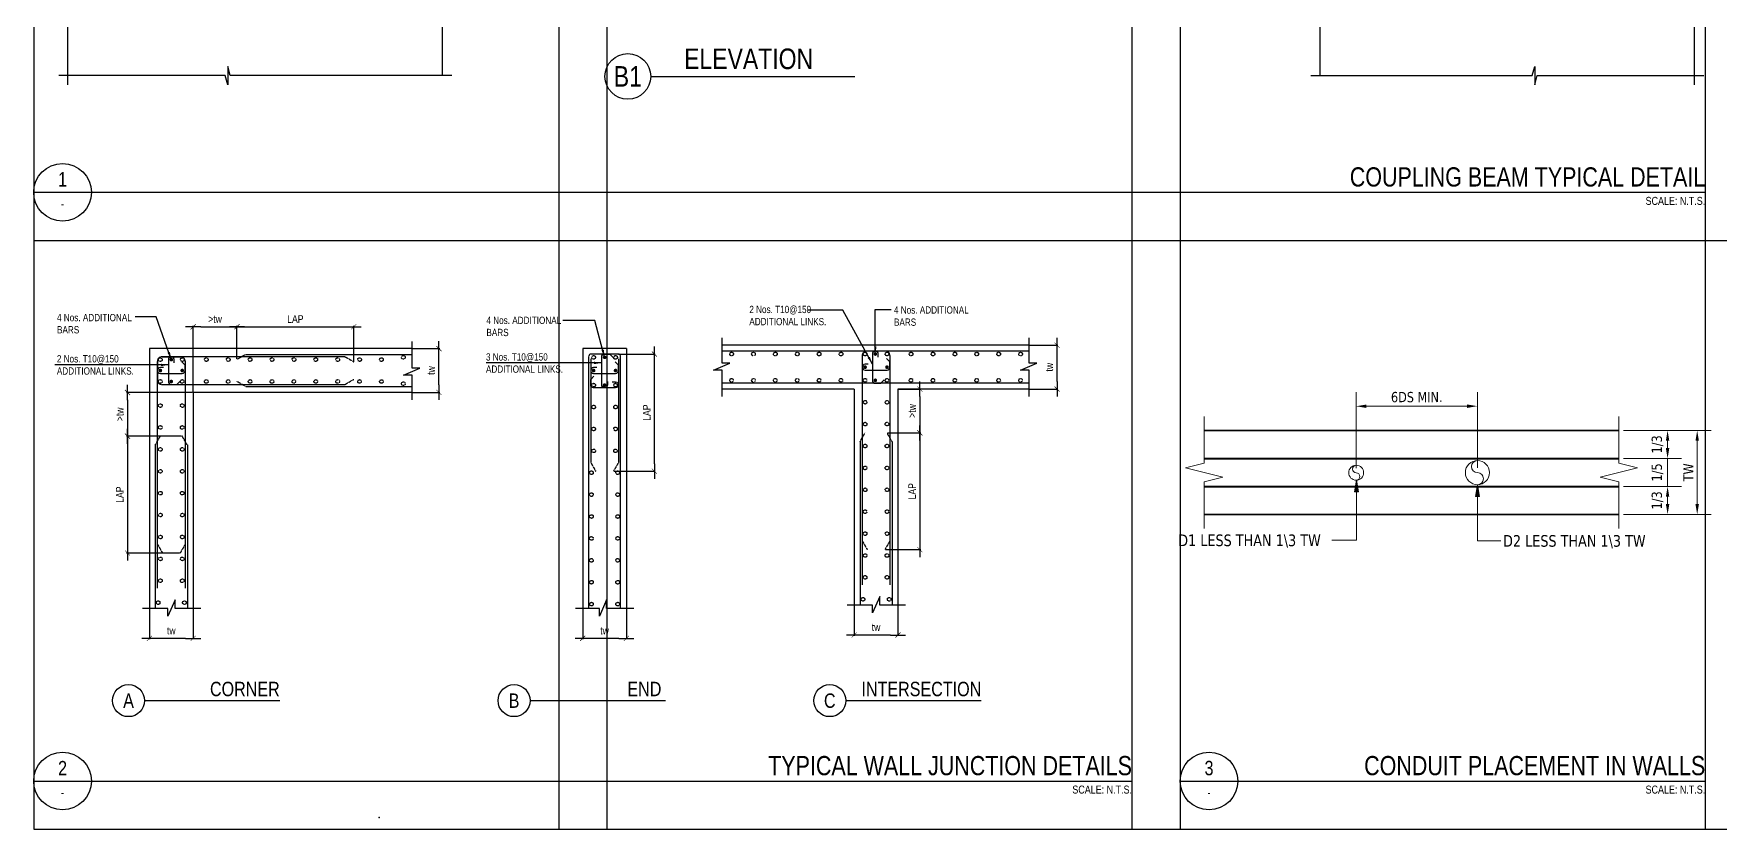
# Model space of a CAD drawing. Header units: millimetres. Extents: x 970 to 89875, y -16050 to 57314.
# Drawn here: x 2250 to 54693, y -16050 to 8679 of the extents above; entities that cross this region are included whole.
import ezdxf
from ezdxf.enums import TextEntityAlignment as Align

# ---------------------------------------------------------------- set-up
doc = ezdxf.new("R2010")
doc.units = ezdxf.units.MM
doc.linetypes.add('HIDDEN', pattern=[0.375, 0.25, -0.125])
for name, color, linetype in [('A-TEXT-NOTE-25', 2, 'Continuous'), ('S-brkline-8', 8, 'Continuous'), ('S-G-BREK', 2, 'Continuous'), ('S-G-DIMS', 1, 'Continuous'), ('S-G-LEDR', 2, 'Continuous'), ('S-G-MEDM', 3, 'Continuous'), ('S-G-STTL', 4, 'Continuous'), ('S-G-TEXT', 3, 'Continuous'), ('S-G-TITL', 7, 'Continuous'), ('S-G-TITLREF', 4, 'Continuous'), ('S-LOCI-REBAR-1', 4, 'Continuous'), ('S-rebar-3', 4, 'Continuous'), ('S-rebar-sect-7', 3, 'HIDDEN'), ('S-strc2-2', 3, 'Continuous')]:
    doc.layers.add(name, color=color, linetype=linetype)
for name, color, linetype, lineweight in [('Detail Items', 7, 'Continuous', 9), ('Dimensions', 7, 'Continuous', 9), ('Medium Lines', 7, 'Continuous', 20), ('Text Notes', 7, 'Continuous', 9)]:
    doc.layers.add(name, color=color, linetype=linetype, lineweight=lineweight)
doc.layers.add('Lines', color=7, linetype='Continuous', lineweight=9, true_color=0x00a600)
doc.layers.add('NPLT-JLA', color=193, linetype='Continuous', plot=False)
doc.styles.add('ARIAL', font='arial.ttf', dxfattribs={"width": 0.8})
doc.styles.add('ARIAL23', font='arial.ttf', dxfattribs={"width": 0.8, "height": 31.25})
doc.styles.add('Verdana_1', font='verdana.ttf', dxfattribs={"width": 0.8, "height": 55})
doc.styles.add('Verdana_3', font='verdana.ttf', dxfattribs={"width": 0.8, "height": 75})
doc.dimstyles.new('ARIALDIMS', dxfattribs={"dimscale": 12, "dimtxt": 20, "dimasz": 19.5, "dimexe": 2.25, "dimexo": 1.75, "dimgap": 10, "dimtad": 1, "dimzin": 3, "dimdsep": 46, "dimtxsty": 'ARIAL', "dimblk1": 'nyatick', "dimblk2": 'nyatick', "dimsah": 1, "dimcen": 2.25, "dimclrd": 1, "dimclre": 1, "dimclrt": 2, "dimadec": 0, "dimazin": 0, "dimtfac": 1, "dimtmove": 0, "dimatfit": 3, "dimfxl": 1, "dimfrac": 2, "dimtolj": 1, "dimtzin": 0, "dimarcsym": 0})
doc.dimstyles.new('XAR_2_2mm-Arrow_2', dxfattribs={"dimscale": 304.8, "dimtxt": 57.417549, "dimasz": 0.180446, "dimexe": 0.246063, "dimexo": 0.082021, "dimgap": 0.065617, "dimtad": 1, "dimdec": 0, "dimzin": 0, "dimdsep": 46, "dimtxsty": 'Verdana_3', "dimsah": 1, "dimcen": 0.09, "dimadec": 3, "dimazin": 0, "dimtfac": 1, "dimtdec": 4, "dimtix": 1, "dimtmove": 0, "dimatfit": 3, "dimfxl": 1, "dimtvp": 1, "dimtolj": 1, "dimtzin": 0, "dimlwd": 18, "dimlwe": 18, "dimarcsym": 2})

# ---------------------------------------------------------------- blocks, each defined once
blk = doc.blocks.new('nyatick')
at = {"layer": 'S-G-DIMS'}
blk.add_line((-1.01, 0), (1, 0), dxfattribs=at)
at = {"layer": 'S-G-DIMS', "const_width": 0.08}
blk.add_lwpolyline([(0.34, 0.34), (-0.34, -0.34)], dxfattribs=at)
blk = doc.blocks.new('*D895')
at = {"layer": 'Defpoints', "color": 0, "transparency": 16777216}
for p in [(14016, -1110), (14850, -1110), (14016, -2471)]:
    blk.add_point(p, dxfattribs=at)
at = {"layer": 'S-G-DIMS', "color": 1, "lineweight": -2, "transparency": 16777216}
for p, q in [((14037, -1110), (14877, -1110)), ((14850, -2237), (14850, -1344)), ((14037, -2471), (14877, -2471))]:
    blk.add_line(p, q, dxfattribs=at)
at = {"layer": 'S-G-DIMS', "color": 1, "lineweight": -2, "transparency": 16777216, "xscale": 234, "yscale": 234, "zscale": 234}
for p, rotation in [((14850, -1110), 90), ((14850, -2471), 270)]:
    blk.add_blockref('nyatick', p, dxfattribs=dict(at, rotation=rotation))
at = {"layer": 'S-G-DIMS', "color": 2, "transparency": 16777216, "insert": (14609, -1790), "char_height": 240, "attachment_point": 5, "rotation": 90, "style": 'ARIAL'}
blk.add_mtext('\\A1;tw', dxfattribs=at)
blk = doc.blocks.new('*D896')
at = {"layer": 'Defpoints', "color": 0, "transparency": 16777216}
for p in [(8570, -429), (8570, -1448), (7208, -2471)]:
    blk.add_point(p, dxfattribs=at)
at = {"layer": 'S-G-DIMS', "color": 1, "lineweight": -2, "transparency": 16777216}
for p, q in [((7208, -2450), (7208, -402)), ((7442, -429), (8336, -429)), ((8570, -1427), (8570, -402))]:
    blk.add_line(p, q, dxfattribs=at)
at = {"layer": 'S-G-DIMS', "color": 1, "lineweight": -2, "transparency": 16777216, "xscale": 234, "yscale": 234, "zscale": 234, "rotation": 180}
blk.add_blockref('nyatick', (7208, -429), dxfattribs=at)
at = {"layer": 'S-G-DIMS', "color": 1, "lineweight": -2, "transparency": 16777216, "xscale": 234, "yscale": 234, "zscale": 234}
blk.add_blockref('nyatick', (8570, -429), dxfattribs=at)
at = {"layer": 'S-G-DIMS', "color": 2, "transparency": 16777216, "insert": (7889, -188), "char_height": 240, "attachment_point": 5, "style": 'ARIAL'}
blk.add_mtext('\\A1;>tw', dxfattribs=at)
blk = doc.blocks.new('*D897')
at = {"layer": 'Defpoints', "color": 0, "transparency": 16777216}
for p in [(29123, -2366), (28784, -3728), (29804, -3728)]:
    blk.add_point(p, dxfattribs=at)
at = {"layer": 'S-G-DIMS', "color": 1, "lineweight": -2, "transparency": 16777216}
for p, q in [((29144, -2366), (29831, -2366)), ((29804, -2600), (29804, -3494)), ((28805, -3728), (29831, -3728))]:
    blk.add_line(p, q, dxfattribs=at)
at = {"layer": 'S-G-DIMS', "color": 1, "lineweight": -2, "transparency": 16777216, "xscale": 234, "yscale": 234, "zscale": 234}
for p, rotation in [((29804, -2366), 90), ((29804, -3728), 270)]:
    blk.add_blockref('nyatick', p, dxfattribs=dict(at, rotation=rotation))
at = {"layer": 'S-G-DIMS', "color": 2, "transparency": 16777216, "insert": (29562, -3047), "char_height": 240, "attachment_point": 5, "rotation": 90, "style": 'ARIAL'}
blk.add_mtext('\\A1;>tw', dxfattribs=at)
blk = doc.blocks.new('*D898')
at = {"layer": 'Defpoints', "color": 0, "transparency": 16777216}
for p in [(27761, -9082), (29123, -9082), (27761, -10012)]:
    blk.add_point(p, dxfattribs=at)
at = {"layer": 'S-G-DIMS', "color": 1, "lineweight": -2, "transparency": 16777216}
for p, q in [((27761, -9103), (27761, -10039)), ((29123, -9103), (29123, -10039)), ((28889, -10012), (27995, -10012))]:
    blk.add_line(p, q, dxfattribs=at)
at = {"layer": 'S-G-DIMS', "color": 1, "lineweight": -2, "transparency": 16777216, "xscale": 234, "yscale": 234, "zscale": 234, "rotation": 180}
blk.add_blockref('nyatick', (27761, -10012), dxfattribs=at)
at = {"layer": 'S-G-DIMS', "color": 1, "lineweight": -2, "transparency": 16777216, "xscale": 234, "yscale": 234, "zscale": 234}
blk.add_blockref('nyatick', (29123, -10012), dxfattribs=at)
at = {"layer": 'S-G-DIMS', "color": 2, "transparency": 16777216, "insert": (28442, -9771), "char_height": 240, "attachment_point": 5, "style": 'ARIAL'}
blk.add_mtext('\\A1;tw', dxfattribs=at)
blk = doc.blocks.new('*D899')
at = {"layer": 'Defpoints', "color": 0, "transparency": 16777216}
for p in [(28784, -3728), (28716, -7358), (29804, -7358)]:
    blk.add_point(p, dxfattribs=at)
at = {"layer": 'S-G-DIMS', "color": 1, "lineweight": -2, "transparency": 16777216}
for p, q in [((28805, -3728), (29831, -3728)), ((29804, -3962), (29804, -7124)), ((28737, -7358), (29831, -7358))]:
    blk.add_line(p, q, dxfattribs=at)
at = {"layer": 'S-G-DIMS', "color": 1, "lineweight": -2, "transparency": 16777216, "xscale": 234, "yscale": 234, "zscale": 234}
for p, rotation in [((29804, -3728), 90), ((29804, -7358), 270)]:
    blk.add_blockref('nyatick', p, dxfattribs=dict(at, rotation=rotation))
at = {"layer": 'S-G-DIMS', "color": 2, "transparency": 16777216, "insert": (29564, -5543), "char_height": 240, "attachment_point": 5, "rotation": 90, "style": 'ARIAL'}
blk.add_mtext('\\A1;LAP', dxfattribs=at)
blk = doc.blocks.new('*D900')
at = {"layer": 'Defpoints', "color": 0, "transparency": 16777216}
for p in [(7208, -2471), (5166, -3832), (6870, -3832)]:
    blk.add_point(p, dxfattribs=at)
at = {"layer": 'S-G-DIMS', "color": 1, "lineweight": -2, "transparency": 16777216}
for p, q in [((7187, -2471), (5139, -2471)), ((5166, -2705), (5166, -3598)), ((6849, -3832), (5139, -3832))]:
    blk.add_line(p, q, dxfattribs=at)
at = {"layer": 'S-G-DIMS', "color": 1, "lineweight": -2, "transparency": 16777216, "xscale": 234, "yscale": 234, "zscale": 234}
for p, rotation in [((5166, -2471), 90), ((5166, -3832), 270)]:
    blk.add_blockref('nyatick', p, dxfattribs=dict(at, rotation=rotation))
at = {"layer": 'S-G-DIMS', "color": 2, "transparency": 16777216, "insert": (4925, -3152), "char_height": 240, "attachment_point": 5, "rotation": 90, "style": 'ARIAL'}
blk.add_mtext('\\A1;>tw', dxfattribs=at)
blk = doc.blocks.new('*D901')
at = {"layer": 'Defpoints', "color": 0, "transparency": 16777216}
for p in [(5847, -9187), (7208, -9187), (5847, -10116)]:
    blk.add_point(p, dxfattribs=at)
at = {"layer": 'S-G-DIMS', "color": 1, "lineweight": -2, "transparency": 16777216}
for p, q in [((5847, -9208), (5847, -10143)), ((7208, -9208), (7208, -10143)), ((6974, -10116), (6081, -10116))]:
    blk.add_line(p, q, dxfattribs=at)
at = {"layer": 'S-G-DIMS', "color": 1, "lineweight": -2, "transparency": 16777216, "xscale": 234, "yscale": 234, "zscale": 234, "rotation": 180}
blk.add_blockref('nyatick', (5847, -10116), dxfattribs=at)
at = {"layer": 'S-G-DIMS', "color": 1, "lineweight": -2, "transparency": 16777216, "xscale": 234, "yscale": 234, "zscale": 234}
blk.add_blockref('nyatick', (7208, -10116), dxfattribs=at)
at = {"layer": 'S-G-DIMS', "color": 2, "transparency": 16777216, "insert": (6528, -9875), "char_height": 240, "attachment_point": 5, "style": 'ARIAL'}
blk.add_mtext('\\A1;tw', dxfattribs=at)
blk = doc.blocks.new('*D902')
at = {"layer": 'Defpoints', "color": 0, "transparency": 16777216}
for p in [(6870, -3832), (5166, -7463), (6802, -7463)]:
    blk.add_point(p, dxfattribs=at)
at = {"layer": 'S-G-DIMS', "color": 1, "lineweight": -2, "transparency": 16777216}
for p, q in [((6849, -3832), (5139, -3832)), ((5166, -4066), (5166, -7229)), ((6781, -7463), (5139, -7463))]:
    blk.add_line(p, q, dxfattribs=at)
at = {"layer": 'S-G-DIMS', "color": 1, "lineweight": -2, "transparency": 16777216, "xscale": 234, "yscale": 234, "zscale": 234}
for p, rotation in [((5166, -3832), 90), ((5166, -7463), 270)]:
    blk.add_blockref('nyatick', p, dxfattribs=dict(at, rotation=rotation))
at = {"layer": 'S-G-DIMS', "color": 2, "transparency": 16777216, "insert": (4926, -5648), "char_height": 240, "attachment_point": 5, "rotation": 90, "style": 'ARIAL'}
blk.add_mtext('\\A1;LAP', dxfattribs=at)
blk = doc.blocks.new('*D908')
at = {"layer": 'Defpoints', "color": 0, "transparency": 16777216}
for p in [(12200, -429), (8570, -1448), (12200, -1516)]:
    blk.add_point(p, dxfattribs=at)
at = {"layer": 'S-G-DIMS', "color": 1, "lineweight": -2, "transparency": 16777216}
for p, q in [((8570, -1427), (8570, -402)), ((8804, -429), (11966, -429)), ((12200, -1495), (12200, -402))]:
    blk.add_line(p, q, dxfattribs=at)
at = {"layer": 'S-G-DIMS', "color": 1, "lineweight": -2, "transparency": 16777216, "xscale": 234, "yscale": 234, "zscale": 234, "rotation": 180}
blk.add_blockref('nyatick', (8570, -429), dxfattribs=at)
at = {"layer": 'S-G-DIMS', "color": 1, "lineweight": -2, "transparency": 16777216, "xscale": 234, "yscale": 234, "zscale": 234}
blk.add_blockref('nyatick', (12200, -429), dxfattribs=at)
at = {"layer": 'S-G-DIMS', "color": 2, "transparency": 16777216, "insert": (10385, -189), "char_height": 240, "attachment_point": 5, "style": 'ARIAL'}
blk.add_mtext('\\A1;LAP', dxfattribs=at)
blk = doc.blocks.new('*D909')
at = {"layer": 'Defpoints', "color": 0, "transparency": 16777216}
for p in [(20409, -1277), (21551, -1277), (20275, -4922)]:
    blk.add_point(p, dxfattribs=at)
at = {"layer": 'S-G-DIMS', "color": 1, "lineweight": -2, "transparency": 16777216}
for p, q in [((20430, -1277), (21578, -1277)), ((21551, -4688), (21551, -1511)), ((20296, -4922), (21578, -4922))]:
    blk.add_line(p, q, dxfattribs=at)
at = {"layer": 'S-G-DIMS', "color": 1, "lineweight": -2, "transparency": 16777216, "xscale": 234, "yscale": 234, "zscale": 234}
for p, rotation in [((21551, -1277), 90), ((21551, -4922), 270)]:
    blk.add_blockref('nyatick', p, dxfattribs=dict(at, rotation=rotation))
at = {"layer": 'S-G-DIMS', "color": 2, "transparency": 16777216, "insert": (21311, -3099), "char_height": 240, "attachment_point": 5, "rotation": 90, "style": 'ARIAL'}
blk.add_mtext('\\A1;LAP', dxfattribs=at)
blk = doc.blocks.new('*D910')
at = {"layer": 'Defpoints', "color": 0, "transparency": 16777216}
for p in [(33201, -1005), (34071, -1005), (33201, -2366)]:
    blk.add_point(p, dxfattribs=at)
at = {"layer": 'S-G-DIMS', "color": 1, "lineweight": -2, "transparency": 16777216}
for p, q in [((33222, -1005), (34098, -1005)), ((34071, -2132), (34071, -1239)), ((33222, -2366), (34098, -2366))]:
    blk.add_line(p, q, dxfattribs=at)
at = {"layer": 'S-G-DIMS', "color": 1, "lineweight": -2, "transparency": 16777216, "xscale": 234, "yscale": 234, "zscale": 234}
for p, rotation in [((34071, -1005), 90), ((34071, -2366), 270)]:
    blk.add_blockref('nyatick', p, dxfattribs=dict(at, rotation=rotation))
at = {"layer": 'S-G-DIMS', "color": 2, "transparency": 16777216, "insert": (33829, -1686), "char_height": 240, "attachment_point": 5, "rotation": 90, "style": 'ARIAL'}
blk.add_mtext('\\A1;tw', dxfattribs=at)
blk = doc.blocks.new('*D911')
at = {"layer": 'Defpoints', "color": 0, "transparency": 16777216}
for p in [(19320, -9187), (20681, -9187), (19320, -10116)]:
    blk.add_point(p, dxfattribs=at)
at = {"layer": 'S-G-DIMS', "color": 1, "lineweight": -2, "transparency": 16777216}
for p, q in [((19320, -9208), (19320, -10143)), ((20681, -9208), (20681, -10143)), ((20447, -10116), (19554, -10116))]:
    blk.add_line(p, q, dxfattribs=at)
at = {"layer": 'S-G-DIMS', "color": 1, "lineweight": -2, "transparency": 16777216, "xscale": 234, "yscale": 234, "zscale": 234, "rotation": 180}
blk.add_blockref('nyatick', (19320, -10116), dxfattribs=at)
at = {"layer": 'S-G-DIMS', "color": 1, "lineweight": -2, "transparency": 16777216, "xscale": 234, "yscale": 234, "zscale": 234}
blk.add_blockref('nyatick', (20681, -10116), dxfattribs=at)
at = {"layer": 'S-G-DIMS', "color": 2, "transparency": 16777216, "insert": (20001, -9875), "char_height": 240, "attachment_point": 5, "style": 'ARIAL'}
blk.add_mtext('\\A1;tw', dxfattribs=at)
blk = doc.blocks.new('XAR_Break Line Straight - _Locked_ - Break Line-2238451-S024-STANDARD DETAILS-WALL')
at = {"layer": 'Medium Lines'}
for p, q in [((639.5, 1467.3), (639.5, 1717.3)), ((539.5, 1442.3), (639.5, 1467.3)), ((739.5, 1392.3), (539.5, 1442.3)), ((639.5, 1367.3), (739.5, 1392.3)), ((639.5, 1117.3), (639.5, 1367.3))]:
    blk.add_line(p, q, dxfattribs=at)
blk = doc.blocks.new('XAR_Break Line Straight - _Locked_ - Break Line-2238452-S024-STANDARD DETAILS-WALL')
at = {"layer": 'Medium Lines'}
for p, q in [((2863.3, 1717.3), (2863.3, 1467.3)), ((2863.3, 1467.3), (2963.3, 1442.3)), ((2963.3, 1442.3), (2763.3, 1392.3)), ((2763.3, 1392.3), (2863.3, 1367.3)), ((2863.3, 1367.3), (2863.3, 1117.3))]:
    blk.add_line(p, q, dxfattribs=at)
blk = doc.blocks.new('DIMBLOCK17-S024-STANDARD DETAILS-WALL')
at = {"layer": 'Defpoints', "color": 0, "transparency": 16777216}
for p in [(2104.7, 1772.1), (1455, 1415.4), (2105, 1416)]:
    blk.add_point(p, dxfattribs=at)
at = {"layer": 'Dimensions', "color": 0, "lineweight": 18, "transparency": 16777216}
for p, q in [((1455, 1440.4), (1454.6, 1846.6)), ((2105, 1441), (2104.6, 1847.1)), ((1509.7, 1771.6), (2049.7, 1772.1))]:
    blk.add_line(p, q, dxfattribs=at)
at = {"layer": 'Dimensions', "color": 0, "transparency": 16777216}
for points in [[(1509.7, 1780.8), (1509.7, 1762.5), (1454.7, 1771.6)], [(2049.7, 1781.3), (2049.7, 1762.9), (2104.7, 1772.1)]]:
    blk.add_solid(points, dxfattribs=at)
at = {"layer": 'Dimensions', "color": 0, "lineweight": 18, "transparency": 16777216, "insert": (1779.7, 1820.5), "char_height": 55, "width": 345.599, "attachment_point": 5, "rotation": 0.04752, "style": 'Verdana_3'}
blk.add_mtext('\\A1;6DS MIN.', dxfattribs=at)
blk = doc.blocks.new('DIMBLOCK18-S024-STANDARD DETAILS-WALL')
at = {"layer": 'Defpoints', "color": 0, "transparency": 16777216}
for p in [(2863.3, 1342.3), (3124.5, 1342.3), (2863.3, 1192.3)]:
    blk.add_point(p, dxfattribs=at)
at = {"layer": 'Dimensions', "color": 0, "lineweight": 18, "transparency": 16777216}
for p, q in [((2888.3, 1342.3), (3199.5, 1342.3)), ((3124.5, 1247.3), (3124.5, 1287.3)), ((2888.3, 1192.3), (3199.5, 1192.3))]:
    blk.add_line(p, q, dxfattribs=at)
at = {"layer": 'Dimensions', "color": 0, "transparency": 16777216}
for points in [[(3115.3, 1287.3), (3133.6, 1287.3), (3124.5, 1342.3)], [(3115.3, 1247.3), (3133.6, 1247.3), (3124.5, 1192.3)]]:
    blk.add_solid(points, dxfattribs=at)
at = {"layer": 'Dimensions', "color": 0, "lineweight": 18, "transparency": 16777216, "insert": (3070.1, 1267.3), "char_height": 55, "width": 124.678, "attachment_point": 5, "rotation": 90, "style": 'Verdana_3'}
blk.add_mtext('\\A1;1/3', dxfattribs=at)
blk = doc.blocks.new('DIMBLOCK19-S024-STANDARD DETAILS-WALL')
at = {"layer": 'Defpoints', "color": 0, "transparency": 16777216}
for p in [(2863.3, 1492.3), (3124.5, 1492.3), (2863.3, 1342.3)]:
    blk.add_point(p, dxfattribs=at)
at = {"layer": 'Dimensions', "color": 0, "lineweight": 18, "transparency": 16777216}
for p, q in [((3124.5, 1547.3), (3124.5, 1602.3)), ((2888.3, 1492.3), (3199.5, 1492.3)), ((3124.5, 1342.3), (3124.5, 1492.3)), ((2888.3, 1342.3), (3199.5, 1342.3)), ((3124.5, 1287.3), (3124.5, 1232.3))]:
    blk.add_line(p, q, dxfattribs=at)
at = {"layer": 'Dimensions', "color": 0, "transparency": 16777216}
for points in [[(3115.3, 1547.3), (3133.6, 1547.3), (3124.5, 1492.3)], [(3115.3, 1287.3), (3133.6, 1287.3), (3124.5, 1342.3)]]:
    blk.add_solid(points, dxfattribs=at)
at = {"layer": 'Dimensions', "color": 0, "lineweight": 18, "transparency": 16777216, "insert": (3070.1, 1417.3), "char_height": 55, "width": 124.678, "attachment_point": 5, "rotation": 90, "style": 'Verdana_3'}
blk.add_mtext('\\A1;1/5', dxfattribs=at)
blk = doc.blocks.new('DIMBLOCK20-S024-STANDARD DETAILS-WALL')
at = {"layer": 'Defpoints', "color": 0, "transparency": 16777216}
for p in [(2863.3, 1642.3), (3124.5, 1642.3), (2863.3, 1492.3)]:
    blk.add_point(p, dxfattribs=at)
at = {"layer": 'Dimensions', "color": 0, "lineweight": 18, "transparency": 16777216}
for p, q in [((2888.3, 1642.3), (3199.5, 1642.3)), ((3124.5, 1547.3), (3124.5, 1587.3)), ((2888.3, 1492.3), (3199.5, 1492.3))]:
    blk.add_line(p, q, dxfattribs=at)
at = {"layer": 'Dimensions', "color": 0, "transparency": 16777216}
for points in [[(3115.3, 1587.3), (3133.6, 1587.3), (3124.5, 1642.3)], [(3115.3, 1547.3), (3133.6, 1547.3), (3124.5, 1492.3)]]:
    blk.add_solid(points, dxfattribs=at)
at = {"layer": 'Dimensions', "color": 0, "lineweight": 18, "transparency": 16777216, "insert": (3070.1, 1567.3), "char_height": 55, "width": 124.678, "attachment_point": 5, "rotation": 90, "style": 'Verdana_3'}
blk.add_mtext('\\A1;1/3', dxfattribs=at)
blk = doc.blocks.new('DIMBLOCK21-S024-STANDARD DETAILS-WALL')
at = {"layer": 'Defpoints', "color": 0, "transparency": 16777216}
for p in [(2863.3, 1642.3), (3283.2, 1642.3), (2863.3, 1192.3)]:
    blk.add_point(p, dxfattribs=at)
at = {"layer": 'Dimensions', "color": 0, "lineweight": 18, "transparency": 16777216}
for p, q in [((2888.3, 1642.3), (3358.2, 1642.3)), ((3283.2, 1247.3), (3283.2, 1587.3)), ((2888.3, 1192.3), (3358.2, 1192.3))]:
    blk.add_line(p, q, dxfattribs=at)
at = {"layer": 'Dimensions', "color": 0, "transparency": 16777216}
for points in [[(3274, 1587.3), (3292.4, 1587.3), (3283.2, 1642.3)], [(3274, 1247.3), (3292.4, 1247.3), (3283.2, 1192.3)]]:
    blk.add_solid(points, dxfattribs=at)
at = {"layer": 'Dimensions', "color": 0, "lineweight": 18, "transparency": 16777216, "insert": (3235.7, 1417.3), "char_height": 55, "width": 114.835, "attachment_point": 5, "rotation": 90, "style": 'Verdana_3'}
blk.add_mtext('\\A1;TW', dxfattribs=at)
blk = doc.blocks.new('A$C47d4ea56')
at = {"layer": 'Text Notes', "lineweight": 18}
for points in [[(1145.1, -396.8), (1134.1, -459.3), (1156.2, -459.3)], [(1793.8, -420.8), (1782.8, -483.3), (1804.8, -483.3)]]:
    blk.add_hatch(color=3, dxfattribs=at).paths.add_polyline_path(points)
at = {"layer": 'Lines', "color": 3, "lineweight": 35}
for p, q in [((328.1, -129.7), (2552, -129.7)), ((328.1, -579.7), (2552, -579.7))]:
    blk.add_line(p, q, dxfattribs=at)
at = {"layer": 'Lines', "color": 3, "lineweight": 40}
for p, q in [((328.1, -279.7), (2552, -279.7)), ((328.1, -429.7), (2552, -429.7))]:
    blk.add_line(p, q, dxfattribs=at)
at = {"layer": 'Lines', "color": 3}
for centre, radius in [((1143.6, -356.6), 40), ((1793.6, -356.1), 64.6)]:
    blk.add_circle(centre, radius, dxfattribs=at)
for centre, radius, start, end in [((1143.6, -336.6), 20, 90, 270), ((1143.6, -376.6), 20, 270, 90), ((1793.6, -323.7), 32.3, 90, 270), ((1793.6, -388.4), 32.3, 270, 90)]:
    blk.add_arc(centre, radius, start, end, dxfattribs=at)
at = {"layer": 'Text Notes', "color": 3, "lineweight": 18}
for p, q in [((1145.1, -396.8), (1134.1, -459.3)), ((1156.2, -459.3), (1145.1, -396.8)), ((1145.1, -396.8), (1145.1, -718.9)), ((1793.8, -420.8), (1782.8, -483.3)), ((1804.8, -483.3), (1793.8, -420.8)), ((1793.8, -420.8), (1793.8, -722)), ((1134.1, -459.3), (1156.2, -459.3)), ((1782.8, -483.3), (1804.8, -483.3)), ((1145.1, -718.9), (1013, -718.9)), ((1793.8, -722), (1918.5, -722))]:
    blk.add_line(p, q, dxfattribs=at)
at = {"layer": 'Detail Items', "color": 3}
for name in ['XAR_Break Line Straight - _Locked_ - Break Line-2238451-S024-STANDARD DETAILS-WALL', 'XAR_Break Line Straight - _Locked_ - Break Line-2238452-S024-STANDARD DETAILS-WALL']:
    blk.add_blockref(name, (-311.4, -1772), dxfattribs=at)
at = {"layer": 'Text Notes', "color": 3, "lineweight": 18, "char_height": 62.5, "width": 982.869, "attachment_point": 1, "style": 'Verdana_1'}
for s, insert in [('D1 LESS THAN 1\\\\3 TW', (189.5, -687.6)), ('D2 LESS THAN 1\\\\3 TW', (1931, -690.7))]:
    blk.add_mtext(s, dxfattribs=dict(at, insert=insert))
at = {"layer": 'Dimensions', "color": 3, "lineweight": 18}
for base, p1, p2, angle, text, override, picture, middle in [((1793.4, 0.1), (1143.6, -356.6), (1793.6, -356.1), 0.04752, '6DS MIN.', {"dimpost": '<>', "dimfxl": 650.000224}, 'DIMBLOCK17-S024-STANDARD DETAILS-WALL', (1468.3, 48.4)), ((2813.1, -129.7), (2552, -279.7), (2552, -129.7), 90, '1/3', {"dimpost": '<>', "dimfxl": 150}, 'DIMBLOCK20-S024-STANDARD DETAILS-WALL', (2758.8, -204.7)), ((2971.9, -129.7), (2552, -579.7), (2552, -129.7), 90, 'TW', {"dimpost": '<>', "dimfxl": 450}, 'DIMBLOCK21-S024-STANDARD DETAILS-WALL', (2924.4, -354.7)), ((2813.1, -279.7), (2552, -429.7), (2552, -279.7), 90, '1/5', {"dimpost": '<>', "dimfxl": 150}, 'DIMBLOCK19-S024-STANDARD DETAILS-WALL', (2758.8, -354.7)), ((2813.1, -429.7), (2552, -579.7), (2552, -429.7), 90, '1/3', {"dimpost": '<>', "dimfxl": 150}, 'DIMBLOCK18-S024-STANDARD DETAILS-WALL', (2758.8, -504.7))]:
    dim = blk.add_linear_dim(base=base, p1=p1, p2=p2, angle=angle, text=text, dimstyle='XAR_2_2mm-Arrow_2', override=override, dxfattribs=at)
    dim.commit()
    dim.dimension.update_dxf_attribs({"geometry": picture, "text_midpoint": middle, "insert": (-311.4, -1772)})

msp = doc.modelspace()

# ---------------------------------------------------------------- linework, layer by layer
at = {"layer": 'NPLT-JLA'}
for p, q in [((2250, 57150), (2250, -16050)), ((2250, 57150), (2250, 2250)), ((18575, 57150), (18575, -16050)), ((18575, 57150), (18575, 2250)), ((18575, 57150), (18575, 2250)), ((20075, 57150), (20075, -16050)), ((20075, 57150), (20075, 2250)), ((20075, 57150), (20075, 2250)), ((36400, 57150), (36400, -16050)), ((36400, 57150), (36400, 2250)), ((36400, 57150), (36400, 2250)), ((37900, 57150), (37900, -16050)), ((37900, 57150), (37900, 2250)), ((37900, 57150), (37900, 2250)), ((54225, 57150), (54225, -16050)), ((54225, 57150), (54225, 2250)), ((54225, 57150), (54225, 2250)), ((2250, 2250), (89875, 2250)), ((20075, 2250), (89875, 2250)), ((2250, -16050), (89875, -16050)), ((20075, -16050), (89875, -16050))]:
    msp.add_line(p, q, dxfattribs=at)
msp.add_point((12986.707, -15689.297), dxfattribs=at)
at = {"layer": 'S-brkline-8', "color": 1, "linetype": 'Continuous'}
for points in [[(14015.611, -2697.922), (14015.611, -1939.023), (13746.311, -1939.023), (14258.094, -1717.097), (14015.611, -1717.097), (14015.611, -882.644)], [(23652.559, -2593.267), (23652.559, -1778.765), (23383.26, -1778.765), (23895.042, -1556.838), (23652.559, -1556.838), (23652.559, -777.989)], [(33200.658, -2593.267), (33200.658, -1778.765), (32931.359, -1778.765), (33443.141, -1556.838), (33200.658, -1556.838), (33200.658, -777.989)], [(29355.075, -9082.217), (28555.774, -9082.217), (28555.774, -8812.918), (28333.847, -9324.7), (28333.847, -9082.217), (27539.797, -9082.217)], [(7447.401, -9186.872), (6644.64, -9186.872), (6644.64, -8917.572), (6422.713, -9429.355), (6422.713, -9186.872), (5632.124, -9186.872)], [(20908.315, -9186.872), (20064.264, -9186.872), (20064.264, -8917.572), (19842.337, -9429.355), (19842.337, -9186.872), (19093.037, -9186.872)]]:
    msp.add_lwpolyline(points, dxfattribs=at)
at = {"layer": 'S-G-BREK'}
for points in [[(3310.258, 7092.94), (3310.258, 20942.08), (3594.444, 21018.228), (3026.073, 21018.228), (3310.258, 21094.375), (3310.258, 34943.328)], [(53895.315, 7092.94), (53895.315, 20942.08), (53611.13, 21018.228), (54179.501, 21018.228), (53895.315, 21094.375), (53895.315, 34943.328)], [(15246.058, 7377.125), (8359.656, 7377.125), (8283.508, 7661.311), (8283.508, 7092.94), (8207.361, 7377.125), (3026.073, 7377.125)], [(41959.515, 7377.125), (48845.918, 7377.125), (48922.065, 7661.311), (48922.065, 7092.94), (48998.213, 7377.125), (54179.501, 7377.125)]]:
    msp.add_lwpolyline(points, dxfattribs=at)
at = {"layer": 'S-G-MEDM'}
msp.add_lwpolyline([(14961.873, 7377.125), (14961.873, 14197.771), (42243.701, 14197.771), (42243.701, 7377.125)], dxfattribs=at)
at = {"layer": 'S-G-STTL'}
for p, q in [((21434.14, 7353.335), (27785.419, 7353.335)), ((5695.922, -12052.108), (9905.344, -12052.108)), ((17683.338, -12052.108), (21892.759, -12052.108)), ((27500.549, -12052.108), (31709.971, -12052.108))]:
    msp.add_line(p, q, dxfattribs=at)
for centre, radius in [((20723.675, 7353.335), 710.464), ((5198.209, -12052.108), 497.713), ((17185.624, -12052.108), 497.713), ((27002.836, -12052.108), 497.713)]:
    msp.add_circle(centre, radius, dxfattribs=at)
at = {"layer": 'S-G-TITLREF'}
for p, q in [((2250, 3750), (54225, 3750)), ((2250, -14550), (36400, -14550)), ((37900, -14550), (54225, -14550))]:
    msp.add_line(p, q, dxfattribs=at)
for centre in [(3145.884, 3750), (3145.884, -14550), (38795.884, -14550)]:
    msp.add_circle(centre, 895.884, dxfattribs=at)
at = {"layer": 'S-rebar-3'}
for points in [[(6286.728, -1699.519), (6187.226, -1699.519, 1), (6187.226, -1881.047), (6867.955, -1881.047, 0.414213562), (6958.719, -1790.283), (6958.719, -1622.749), (6853.961, -1517.991)], [(6618.354, -1549.42), (6618.354, -1449.918, 1), (6436.826, -1449.918), (6436.826, -2130.647, 0.414213562), (6527.59, -2221.411), (6695.124, -2221.411), (6799.882, -2116.653)], [(19759.813, -1699.519), (19660.311, -1699.519, 1), (19660.311, -1881.047), (20341.04, -1881.047, 0.414213562), (20431.804, -1790.283), (20431.804, -1622.749), (20333.49, -1517.991)], [(20091.44, -2131.286), (20091.44, -2230.788, -1), (19909.912, -2230.788), (19909.912, -1371.01, -0.414213562), (20000.676, -1280.247), (20168.209, -1280.247), (20272.968, -1395.819)], [(28201.323, -1594.864), (28101.821, -1594.864, 1), (28101.821, -1776.392), (28782.55, -1776.392, 0.414213562), (28873.314, -1685.628), (28873.314, -1518.095), (28768.556, -1413.337)], [(28510.258, -1376.693), (28510.258, -1277.191, 1), (28328.731, -1277.191), (28328.731, -2094.066, 0.414213562), (28419.494, -2184.83), (28587.028, -2184.83), (28691.786, -2080.072)], [(20241.538, -2142.064), (20341.04, -2142.064, -1), (20341.04, -2323.592), (19660.311, -2323.592, -0.414213562), (19569.547, -2232.828), (19569.547, -2065.294), (19667.862, -1960.536)]]:
    msp.add_lwpolyline(points, format="xyb", dxfattribs=at)
at = {"layer": 'S-rebar-3', "const_width": 56.727}
for points in [[(6499.226, -1449.918, -1), (6555.954, -1449.918, -1)], [(19972.312, -1379.187, 1), (20029.04, -1379.187, 1)], [(28391.131, -1277.191, 1), (28447.858, -1277.191, 1)], [(6158.862, -1790.283, -1), (6215.589, -1790.283, -1)], [(6499.226, -2130.647, -1), (6555.954, -2130.647, -1)], [(6839.591, -1790.283, -1), (6896.318, -1790.283, -1)], [(19631.948, -1790.283, -1), (19688.675, -1790.283, -1)], [(20312.677, -1790.283, -1), (20369.404, -1790.283, -1)], [(28130.185, -1685.628, -1), (28073.457, -1685.628, -1)], [(28391.131, -2094.066, -1), (28447.858, -2094.066, -1)], [(28754.186, -1685.628, 1), (28810.914, -1685.628, 1)], [(19972.312, -2244.102, -1), (20029.04, -2244.102, -1)]]:
    msp.add_lwpolyline(points, format="xyb", close=True, dxfattribs=at)
at = {"layer": 'S-rebar-sect-7'}
for p, q in [((8842.069, -1291.081), (8569.778, -1448.289)), ((8842.069, -1291.081), (14015.611, -1291.081)), ((11928.041, -1359.154), (12200.333, -1516.362)), ((19569.547, -1427.227), (19569.547, -4649.345)), ((20431.804, -1427.227), (20431.804, -4649.345)), ((33200.658, -1186.427), (23652.559, -1186.427)), ((28011.057, -1322.573), (28011.057, -8447.538)), ((28873.314, -1322.573), (28873.314, -8447.538)), ((11928.041, -2221.411), (12200.333, -2064.203)), ((8842.069, -2289.484), (8569.778, -2132.276)), ((8842.069, -2289.484), (14015.611, -2289.484)), ((33200.658, -2184.83), (23652.559, -2184.83)), ((6028.389, -4104.762), (6185.596, -3832.47)), ((6028.389, -4104.762), (6028.389, -9186.872)), ((7026.792, -4104.762), (6869.584, -3832.47)), ((7026.792, -4104.762), (7026.792, -9186.872)), ((27942.984, -4000.107), (28100.192, -3727.816)), ((27942.984, -4000.107), (27942.984, -9082.217)), ((28941.387, -4000.107), (28784.179, -3727.816)), ((28941.387, -4000.107), (28941.387, -9082.217)), ((19569.547, -4649.345), (19726.755, -4921.637)), ((20431.804, -4649.345), (20274.597, -4921.637)), ((6096.462, -7190.734), (6253.669, -7463.026)), ((6958.719, -7190.734), (6801.511, -7463.026)), ((28011.057, -7086.08), (28168.265, -7358.371)), ((28873.314, -7086.08), (28716.106, -7358.371))]:
    msp.add_line(p, q, dxfattribs=at)
for points in [[(11928.041, -1359.154), (6232.608, -1359.154, 0.414213562), (6096.462, -1495.3), (6096.462, -2085.265, 0.414213562), (6232.608, -2221.411), (11928.041, -2221.411)], [(6096.462, -8552.192), (6096.462, -1495.3, -0.414213562), (6232.608, -1359.154), (6822.573, -1359.154, -0.414213562), (6958.719, -1495.3), (6958.719, -8552.192)], [(20499.877, -9186.872), (20499.877, -1367.856, 0.414213562), (20409.113, -1277.092), (19592.238, -1277.092, 0.414213562), (19501.474, -1367.856), (19501.474, -9186.872)]]:
    msp.add_lwpolyline(points, format="xyb", dxfattribs=at)
for centre in [(6187.226, -1449.918), (6867.955, -1449.918), (7616.757, -1449.918), (8297.486, -1449.918), (8978.215, -1449.918), (9658.944, -1449.918), (10339.673, -1449.918), (11020.403, -1449.918), (11701.132, -1449.918), (12381.861, -1449.918), (13062.59, -1449.918), (13743.319, -1381.845), (19660.311, -1381.845), (20341.04, -1381.845), (23949.373, -1277.191), (24630.102, -1277.191), (25310.831, -1277.191), (25991.56, -1277.191), (26672.29, -1277.191), (27353.019, -1277.191), (28101.821, -1277.191), (28782.55, -1277.191), (29531.352, -1277.191), (30212.081, -1277.191), (30892.81, -1277.191), (31573.54, -1277.191), (32254.269, -1277.191), (32934.998, -1277.191), (6187.226, -2130.647), (6867.955, -2130.647), (7616.757, -2130.647), (8297.486, -2130.647), (8978.215, -2130.647), (9658.944, -2130.647), (10339.673, -2130.647), (11020.403, -2130.647), (11701.132, -2130.647), (12381.861, -2130.647), (13062.59, -2130.647), (23949.373, -2094.066), (24630.102, -2094.066), (25310.831, -2094.066), (25991.56, -2094.066), (26672.29, -2094.066), (27353.019, -2094.066), (28101.821, -2094.066), (28782.55, -2094.066), (29531.352, -2094.066), (30212.081, -2094.066), (30892.81, -2094.066), (31573.54, -2094.066), (32254.269, -2094.066), (32934.998, -2094.066), (13743.319, -2198.72), (19660.311, -2244.102), (20341.04, -2244.102), (6187.226, -2879.449), (6867.955, -2879.449), (19660.311, -2924.831), (20341.04, -2924.831), (28101.821, -2774.795), (28782.55, -2774.795), (6187.226, -3560.178), (6867.955, -3560.178), (19660.311, -3605.56), (20341.04, -3605.56), (28101.821, -3455.524), (28782.55, -3455.524), (6187.226, -4240.908), (6867.955, -4240.908), (28101.821, -4136.253), (28782.55, -4136.253), (19660.311, -4286.29), (20341.04, -4286.29), (6187.226, -4921.637), (6867.955, -4921.637), (19592.238, -4967.019), (20409.113, -4967.019), (28101.821, -4816.982), (28782.55, -4816.982), (6187.226, -5602.366), (6867.955, -5602.366), (19592.238, -5647.748), (20409.113, -5647.748), (28101.821, -5497.712), (28782.55, -5497.712), (6187.226, -6283.095), (6867.955, -6283.095), (19592.238, -6328.477), (20409.113, -6328.477), (28101.821, -6178.441), (28782.55, -6178.441), (28101.821, -6859.17), (28782.55, -6859.17), (6187.226, -6963.824), (6867.955, -6963.824), (19592.238, -7009.206), (20409.113, -7009.206), (6187.226, -7644.553), (6867.955, -7644.553), (19592.238, -7689.935), (20409.113, -7689.935), (28101.821, -7539.899), (28782.55, -7539.899), (6187.226, -8325.283), (6867.955, -8325.283), (19592.238, -8370.665), (20409.113, -8370.665), (28101.821, -8220.628), (28782.55, -8220.628), (28033.748, -8901.357), (28850.623, -8901.357), (6119.153, -9006.012), (6936.028, -9006.012), (6936.028, -9006.012), (19592.238, -9051.394), (20409.113, -9051.394)]:
    msp.add_circle(centre, 56.727, dxfattribs=at)
for centre, start, end in [((28147.203, -1322.573), 90, 180), ((28737.168, -1322.573), 0, 90)]:
    msp.add_arc(centre, 136.146, start, end, dxfattribs=at)
at = {"layer": 'S-strc2-2'}
for p, q in [((33200.658, -1004.899), (23652.559, -1004.899)), ((5846.861, -1109.554), (5846.861, -9186.872)), ((14015.611, -1109.554), (5846.861, -1109.554)), ((19319.947, -1109.554), (19319.947, -9186.872)), ((20681.405, -1109.554), (19319.947, -1109.554)), ((20681.405, -1109.554), (20681.405, -9186.872)), ((7208.319, -2471.012), (7208.319, -9186.872)), ((14015.611, -2471.012), (7208.319, -2471.012)), ((27761.456, -2366.357), (23652.559, -2366.357)), ((27761.456, -2366.357), (27761.456, -9082.217)), ((33200.658, -2366.357), (29122.915, -2366.357)), ((29122.915, -2366.357), (29122.915, -9082.217))]:
    msp.add_line(p, q, dxfattribs=at)

# ---------------------------------------------------------------- block references
at = {"layer": 'S-LOCI-REBAR-1', "xscale": 5.79991000951473, "yscale": 5.79991000951473, "zscale": 5.79991000951473}
msp.add_blockref('A$C47d4ea56', (36739.007, -2898.879), dxfattribs=at)

# ---------------------------------------------------------------- texts
at = {"layer": 'A-TEXT-NOTE-25', "char_height": 226.90972, "attachment_point": 1, "style": 'ARIAL'}
for s, insert, width in [('2 Nos. T10@150\\PADDITIONAL LINKS.', (24501.177, 222.239), 2622.62255), ('4 Nos. ADDITIONAL\\PBARS', (28999.489, 205.899), 2622.62255), ('4 Nos. ADDITIONAL\\PBARS', (2974.418, -30.762), 2622.62255), ('4 Nos. ADDITIONAL\\PBARS', (16326.177, -115.449), 2622.62255), ('2 Nos. T10@150\\PADDITIONAL LINKS.', (2969.687, -1312.426), 2876.76144), ('3 Nos. T10@150\\PADDITIONAL LINKS.', (16312.34, -1253.755), 2622.62255)]:
    msp.add_mtext(s, dxfattribs=dict(at, insert=insert, width=width))
at = {"layer": 'S-G-STTL', "width": 0.8}
for s, height, style, p in [('ELEVATION', 639.4179, 'ARIAL23', (22474.561, 7580.684)), ('CORNER', 447.9421, 'ARIAL', (7730.578, -11913.88)), ('END', 447.9421, 'ARIAL', (20711.144, -11913.88)), ('INTERSECTION', 447.94207, 'ARIAL', (27987.142, -11913.88))]:
    msp.add_text(s, height=height, dxfattribs=dict(at, style=style)).set_placement(p)
for s, height, style, p in [('B1', 639.4179, 'ARIAL23', (20723.675, 7353.335)), ('A', 447.942, 'ARIAL', (5198.209, -12052.108)), ('B', 447.942, 'ARIAL', (17185.624, -12052.108)), ('C', 447.942, 'ARIAL', (27002.836, -12052.108))]:
    msp.add_text(s, height=height, dxfattribs=dict(at, style=style)).set_placement(p, align=Align.MIDDLE)
at = {"layer": 'S-G-TEXT', "color": 7, "char_height": 248.85672, "width": 1863.91779, "attachment_point": 3, "style": 'ARIAL'}
for insert in [(54225, 3608.08), (36400, -14691.92), (54225, -14691.92)]:
    msp.add_mtext('\\W0.8000;SCALE: N.T.S.', dxfattribs=dict(at, insert=insert))
at = {"layer": 'S-G-TITL', "char_height": 597.2561, "width": 17688.41199, "attachment_point": 3, "style": 'ARIAL'}
for s, insert in [('COUPLING BEAM TYPICAL DETAIL', (54225, 4527.396)), ('TYPICAL WALL JUNCTION DETAILS', (36400, -13772.604)), ('CONDUIT PLACEMENT IN WALLS', (54225, -13772.604))]:
    msp.add_mtext(s, dxfattribs=dict(at, insert=insert))
at = {"layer": 'S-G-TITLREF', "style": 'ARIAL', "width": 0.8}
for s, height, p in [('1', 447.942, (3145.884, 4153.472)), ('-', 248.857, (3145.884, 3387.733)), ('2', 447.942, (3145.884, -14146.528)), ('3', 447.942, (38795.884, -14146.528)), ('-', 248.857, (3145.884, -14912.267)), ('-', 248.857, (38795.884, -14912.267))]:
    msp.add_text(s, height=height, dxfattribs=at).set_placement(p, align=Align.MIDDLE)

# ---------------------------------------------------------------- dimensions: what is measured, and where the dimension line sits
at = {"layer": 'S-G-DIMS'}
for base, p1, p2, text, picture, middle in [((8569.778, -428.824), (7208.319, -2471.012), (8569.778, -1448.289), '>tw', '*D896', (7889.048, -187.678)), ((12200.333, -428.824), (8569.778, -1448.289), (12200.333, -1516.362), 'LAP', '*D908', (10385.055, -188.824)), ((5846.861, -10116.385), (7208.319, -9186.872), (5846.861, -9186.872), 'tw', '*D901', (6527.59, -9875.239)), ((19319.947, -10116.385), (20681.405, -9186.872), (19319.947, -9186.872), 'tw', '*D911', (20000.676, -9875.239)), ((27761.456, -10011.731), (29122.915, -9082.217), (27761.456, -9082.217), 'tw', '*D898', (28442.185, -9770.585))]:
    dim = msp.add_linear_dim(base=base, p1=p1, p2=p2, text=text, dimstyle='ARIALDIMS', dxfattribs=at)
    dim.commit()
    dim.dimension.update_dxf_attribs({"geometry": picture, "text_midpoint": middle})
for base, p1, p2, text, picture, middle in [((14850.398, -1109.554), (14015.611, -2471.012), (14015.611, -1109.554), 'tw', '*D895', (14609.252, -1790.283)), ((21550.875, -1277.092), (20274.597, -4921.637), (20409.113, -1277.092), 'LAP', '*D909', (21310.875, -3099.365)), ((34070.64, -1004.899), (33200.658, -2366.357), (33200.658, -1004.899), 'tw', '*D910', (33829.494, -1685.628)), ((5166.132, -3832.47), (7208.319, -2471.012), (6869.584, -3832.47), '>tw', '*D900', (4924.986, -3151.741)), ((29803.644, -3727.816), (29122.915, -2366.357), (28784.179, -3727.816), '>tw', '*D897', (29562.498, -3047.087)), ((5166.132, -7463.026), (6869.584, -3832.47), (6801.511, -7463.026), 'LAP', '*D902', (4926.132, -5647.748)), ((29803.644, -7358.371), (28784.179, -3727.816), (28716.106, -7358.371), 'LAP', '*D899', (29563.644, -5543.094))]:
    dim = msp.add_linear_dim(base=base, p1=p1, p2=p2, angle=90, text=text, dimstyle='ARIALDIMS', dxfattribs=at)
    dim.commit()
    dim.dimension.update_dxf_attribs({"geometry": picture, "text_midpoint": middle})

# ---------------------------------------------------------------- leaders
at = {"layer": 'S-G-LEDR'}
for points in [[(28328.731, -1587.389), (27404.104, 87.11), (26330.98, 87.11)], [(28419.494, -1277.191), (28419.494, 111.402), (28906.73, 111.402)], [(6527.59, -1449.918), (6056.937, -115.952), (5399.149, -115.952)], [(20000.676, -1379.187), (19701.852, -234.086), (18698.693, -234.086)], [(19909.912, -1553.255), (16314.595, -1553.255)], [(6436.826, -1616.124), (2908.848, -1616.124)]]:
    msp.add_leader(points, dimstyle='ARIALDIMS', override={"dimgap": 0.05, "dimtad": 0}, dxfattribs=at)

doc.saveas('drawing.dxf')
